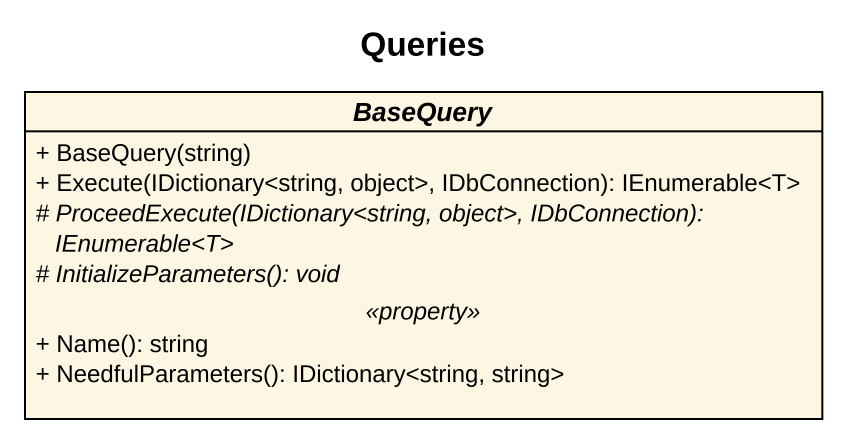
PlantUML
@startuml
title Queries
hide circle
hide empty members
skinparam classAttributeIconSize 0
abstract class BaseQuery {
  + BaseQuery(string)
  + Execute(IDictionary<string, object>, IDbConnection): IEnumerable<T>
  {abstract} # ProceedExecute(IDictionary<string, object>, IDbConnection): IEnumerable<T>
  {abstract} # InitializeParameters(): void
  .. <<property>> ..
  + Name(): string
  + NeedfulParameters(): IDictionary<string, string>
}
@enduml
